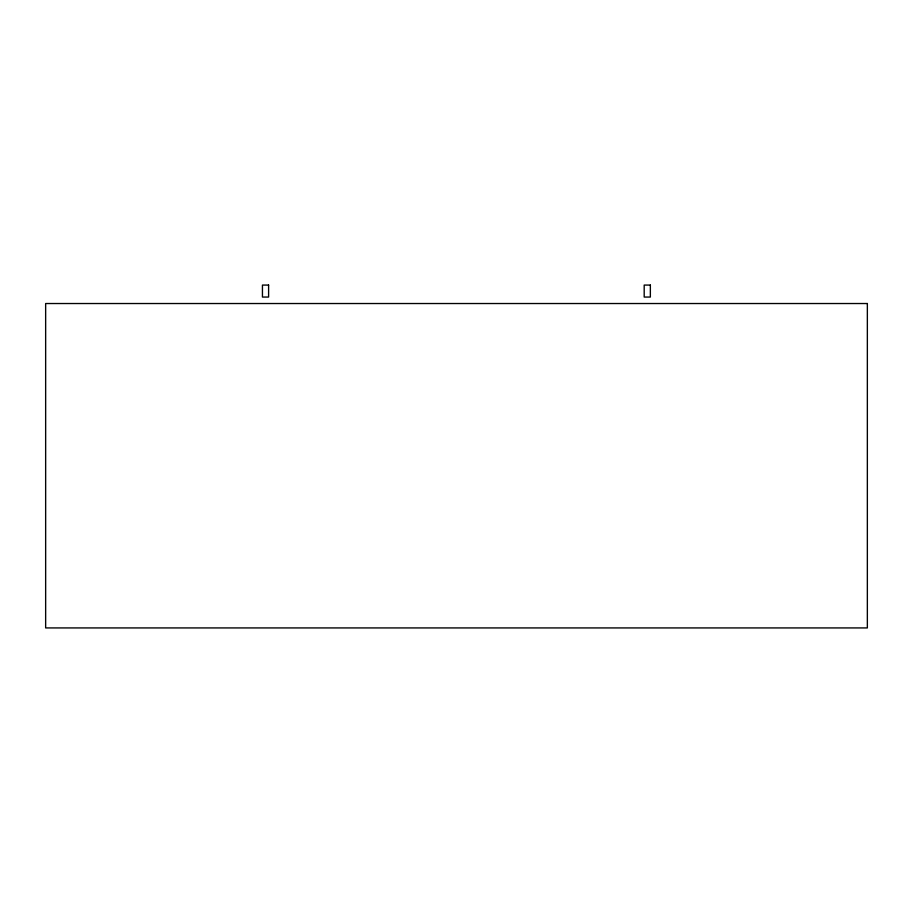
<?xml version="1.0" encoding="UTF-8"?>
<svg xmlns="http://www.w3.org/2000/svg" width="913" height="913" viewBox="0 0 913 913"><rect width="100%" height="100%" fill="white"/><g stroke="black" fill="none" stroke-linecap="round" stroke-linejoin="round"><path stroke-width="1.37" d="M268.605 285.073L262.442 285.073L262.442 297.056L268.605 297.056L268.605 285.073M650.353 285.073L644.19 285.073L644.19 297.056L650.353 297.056L650.353 285.073M867.35 303.527L45.65 303.527L45.65 627.927L867.35 627.927L867.35 303.527"/></g></svg>
